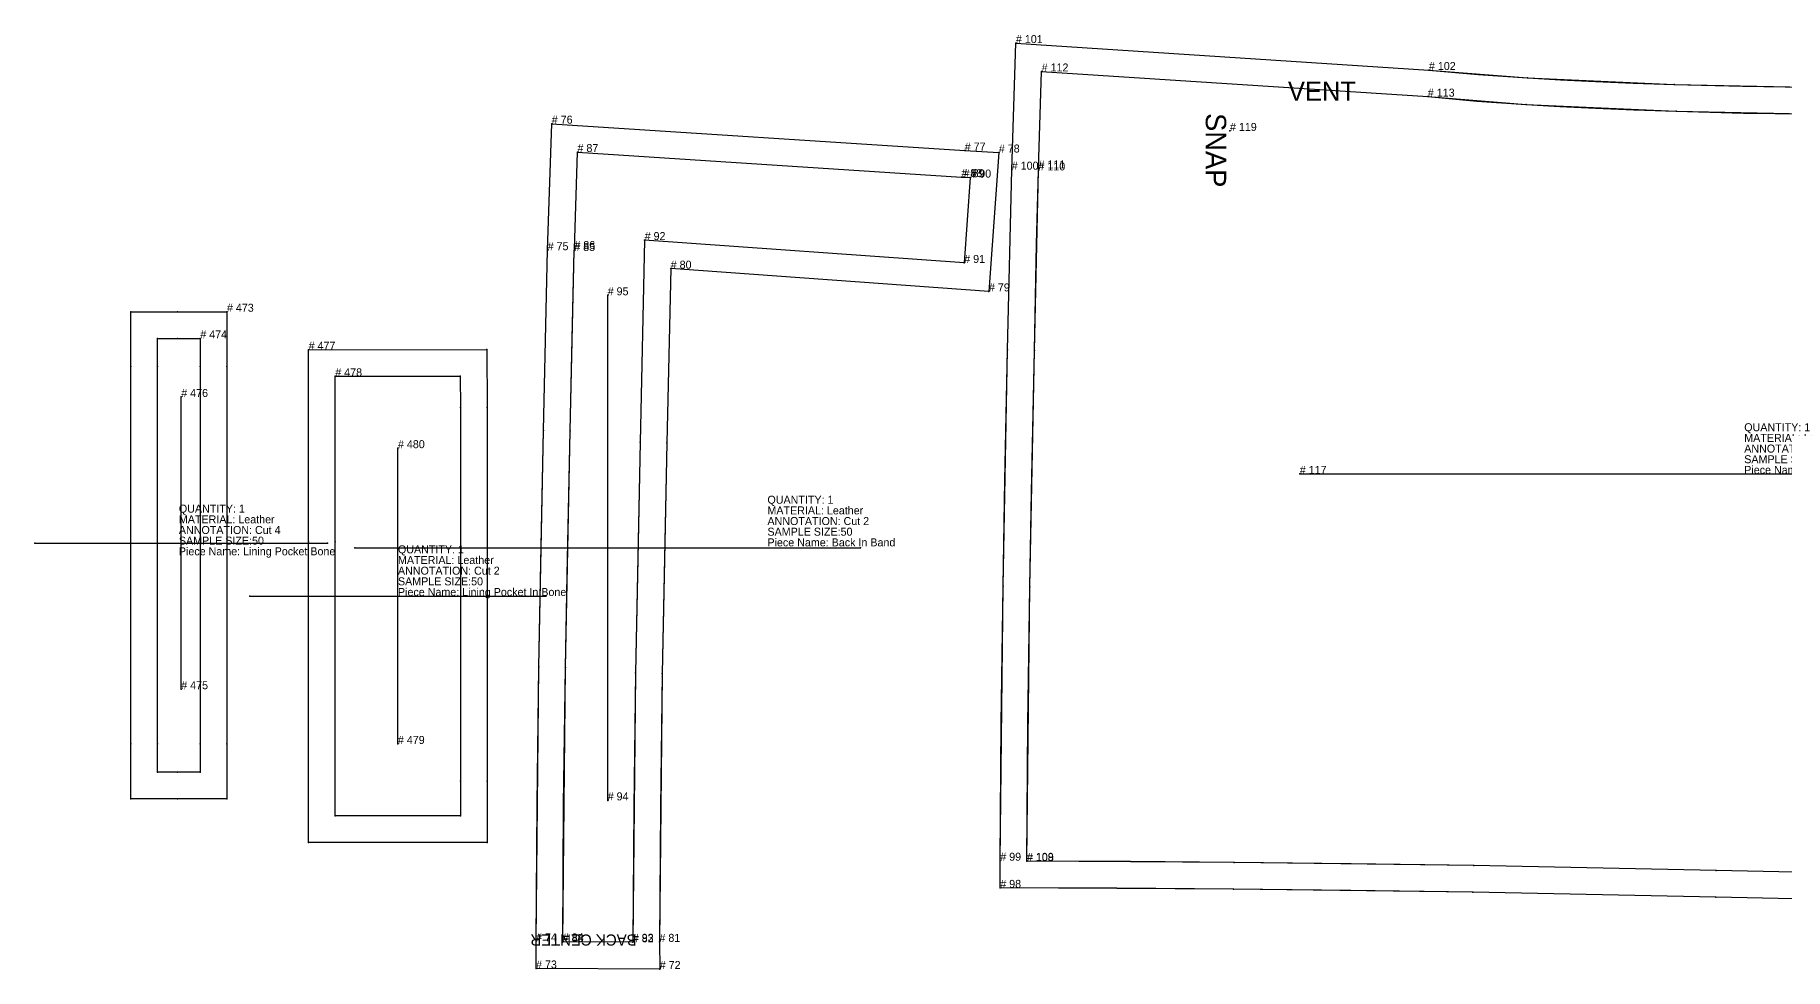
# Model space of a CAD drawing. Extents: x -8402 to 434, y -368 to 2685.
# Drawn here: x -6327 to -5671, y 142 to 492 of the extents above; entities that cross this region are included whole.
import ezdxf

# ---------------------------------------------------------------- set-up
doc = ezdxf.new("R2010")
doc.units = 0

# ---------------------------------------------------------------- blocks, each defined once
blk = doc.blocks.new('Back In Band_505')
at = {"layer": '1'}
blk.add_lwpolyline([(-6093.0098, 141.93), (-6139.3701, 142.14), (-6139.3701, 152.33), (-6138.3398, 255.33), (-6136.5698, 344.02), (-6135.0298, 411.59), (-6133.48, 459.07), (-5978.6802, 448.97), (-5965.8999, 448.25), (-5969.6099, 396.14), (-6088.8901, 404.68), (-6090.3301, 339.38), (-6092.0801, 252.76), (-6093.1099, 152.13), (-6093.0098, 141.93)], close=True, dxfattribs=at)
at = {"layer": '14'}
blk.add_lwpolyline([(-6103.1099, 151.97), (-6129.3701, 152.09), (-6129.3701, 152.29), (-6128.3398, 255.03), (-6126.5698, 343.8), (-6125.0298, 411.31), (-6125.0098, 412.04), (-6123.8301, 448.42), (-5979.8999, 439.03), (-5979.1001, 438.98), (-5976.5898, 438.84), (-5978.8701, 406.82), (-6098.6602, 415.4), (-6100.3301, 339.6), (-6102.0801, 253.1), (-6103.1099, 152.15), (-6103.1099, 151.97)], close=True, dxfattribs=at)
at = {"layer": '2'}
for p in [(-6133.48, 459.07), (-6123.8301, 448.42), (-5978.6802, 448.97), (-5965.8999, 448.25), (-5979.8999, 439.03), (-5979.1001, 438.98), (-5976.5898, 438.84), (-6098.6602, 415.4), (-6135.0298, 411.59), (-6125.0098, 412.04), (-5978.8701, 406.82), (-6088.8901, 404.68), (-6112.52, 394.68), (-5969.6099, 396.14), (-6207.2598, 299.94), (-6017.7798, 299.94), (-6112.52, 205.2), (-6139.3701, 152.33), (-6129.3701, 152.29), (-6129.3701, 152.09), (-6103.1099, 152.15), (-6103.1099, 151.97), (-6093.1099, 152.13), (-6139.3701, 142.14), (-6093.0098, 141.93)]:
    blk.add_point(p, dxfattribs=at)
at = {"layer": '3'}
for p in [(-6125.0298, 411.31), (-6136.5698, 344.02), (-6126.5698, 343.8), (-6100.3301, 339.6), (-6090.3301, 339.38), (-6138.3398, 255.33), (-6128.3398, 255.03), (-6102.0801, 253.1), (-6092.0801, 252.76)]:
    blk.add_point(p, dxfattribs=at)
at = {"layer": '4'}
for p in [(-5978.6802, 448.97, 5), (-5979.1001, 438.98, 5), (-6135.0298, 411.59, 5), (-6125.0298, 411.31, 5), (-6139.3701, 152.33, 5), (-6129.3701, 152.29, 5), (-6103.1099, 152.15, 5), (-6093.1099, 152.13, 5)]:
    blk.add_point(p, dxfattribs=at)
at = {"layer": '5'}
blk.add_line((-6207.2598, 299.94), (-6017.7798, 299.94), dxfattribs=at)
at = {"layer": '7'}
blk.add_line((-6112.52, 205.2), (-6112.52, 394.68), dxfattribs=at)
at = {"layer": '84'}
blk.add_lwpolyline([(-6093.0098, 141.93), (-6139.3701, 142.14), (-6139.3701, 152.33), (-6139.0098, 203.83), (-6138.3398, 255.33), (-6137.6299, 294.34), (-6136.5698, 344.02), (-6135.0298, 411.59), (-6133.48, 459.07), (-5978.6802, 448.97), (-5965.8999, 448.25), (-5969.6099, 396.14), (-6088.8901, 404.68), (-6090.3301, 339.38), (-6091.3999, 289.42), (-6092.0801, 252.76), (-6092.75, 202.45), (-6093.1099, 152.13), (-6093.0098, 141.93)], close=True, dxfattribs=at)
at = {"layer": '87'}
blk.add_lwpolyline([(-6129.3701, 152.29), (-6129.02, 203.66), (-6128.3398, 255.03), (-6127.7002, 289.65), (-6126.5698, 343.8), (-6125.71, 384.03), (-6125.0298, 411.31), (-6125.0098, 412.04), (-6123.8301, 448.42), (-5979.8999, 439.03), (-5979.1001, 438.98), (-5976.5898, 438.84), (-5978.8701, 406.82), (-6098.6602, 415.4), (-6100.3301, 339.6), (-6101.3999, 289.63), (-6102.0801, 253.1), (-6102.7598, 202.63), (-6103.1099, 152.15), (-6103.1099, 151.97), (-6129.3701, 152.09), (-6129.3701, 152.29)], close=True, dxfattribs=at)
at = {"layer": '1'}
for s, p in [('# 76', (-6133.48, 459.07)), ('# 77', (-5978.6802, 448.97)), ('# 78', (-5965.8999, 448.25)), ('# 75', (-6135.0298, 411.59)), ('# 80', (-6088.8901, 404.68)), ('# 79', (-5969.6099, 396.14)), ('QUANTITY: 1', (-6052.6299, 316.49)), ('MATERIAL: Leather', (-6052.6299, 312.49)), ('ANNOTATION: Cut 2', (-6052.6299, 308.49)), ('SAMPLE SIZE:50', (-6052.6299, 304.49)), ('Piece Name: Back In Band', (-6052.6299, 300.49)), ('# 74', (-6139.3701, 152.33)), ('# 81', (-6093.1099, 152.13)), ('# 73', (-6139.3701, 142.14)), ('# 72', (-6093.0098, 141.93))]:
    blk.add_text(s, height=3, dxfattribs=at).set_placement(p)
at = {"layer": '14'}
for s, p in [('# 87', (-6123.8301, 448.42)), ('# 88', (-5979.8999, 439.03)), ('# 89', (-5979.1001, 438.98)), ('# 90', (-5976.5898, 438.84)), ('# 85', (-6125.0298, 411.31)), ('# 86', (-6125.0098, 412.04)), ('# 92', (-6098.6602, 415.4)), ('# 91', (-5978.8701, 406.82)), ('# 84', (-6129.3701, 152.29)), ('# 83', (-6129.3701, 152.09)), ('# 93', (-6103.1099, 152.15)), ('# 82', (-6103.1099, 151.97))]:
    blk.add_text(s, height=3, dxfattribs=at).set_placement(p)
at = {"layer": '15'}
blk.add_text('BACK CENTER', height=4.19, rotation=180, dxfattribs=at).set_placement((-6101.6602, 154.91))
at = {"layer": '7'}
for s, p in [('# 95', (-6112.52, 394.68)), ('# 94', (-6112.52, 205.2))]:
    blk.add_text(s, height=3, dxfattribs=at).set_placement(p)
blk = doc.blocks.new('Back_506')
at = {"layer": '1'}
blk.add_lwpolyline([(-5407.6299, 178.34), (-5407.6299, 167.83), (-5432.8599, 167.22), (-5473.0298, 166.39), (-5532.5698, 166.08), (-5609.3999, 167.02), (-5697.1602, 168.86), (-5788.21, 170.72), (-5877.9302, 171.95), (-5965.3599, 172.37), (-5965.3599, 182.56), (-5964.3301, 285.56), (-5962.5898, 374.25), (-5961.0498, 441.81), (-5959.5, 489.3), (-5804.6899, 479.2), (-5767.7202, 476.22), (-5712.71, 473.74), (-5663.1699, 472.71), (-5615.1699, 472.61), (-5574.2798, 472.82), (-5545.96, 473.54), (-5528.4502, 474.05), (-5525.25, 466.64), (-5521.0298, 458.71), (-5515.6802, 450.67), (-5508.0498, 442.74), (-5498.1602, 435.53), (-5486.8301, 429.97), (-5473.75, 426.16), (-5459.4399, 423.69), (-5445.4302, 421.94), (-5433.0698, 420.91), (-5422.6699, 420.8), (-5413.5, 420.91), (-5411.3398, 330.78), (-5407.6299, 178.34)], close=True, dxfattribs=at)
at = {"layer": '13'}
blk.add_point((-5879.2598, 456.34, 10), dxfattribs=at)
at = {"layer": '14'}
blk.add_lwpolyline([(-5417.6401, 178.34), (-5417.6299, 177.59), (-5433.29, 177.22), (-5473.3398, 176.39), (-5532.5, 176.08), (-5609.02, 177.02), (-5696.96, 178.86), (-5787.8799, 180.72), (-5877.73, 181.95), (-5955.3599, 182.34), (-5955.3599, 182.52), (-5954.3301, 285.25), (-5952.5898, 374.03), (-5951.0498, 441.53), (-5951.0298, 442.26), (-5949.8501, 478.65), (-5805.0898, 469.2), (-5768.27, 466.24), (-5712.02, 463.72), (-5663.3701, 462.71), (-5615.1602, 462.61), (-5573.9302, 462.82), (-5545.6899, 463.54), (-5534.9702, 463.85), (-5534.2402, 462.26), (-5529.6001, 453.55), (-5523.6201, 444.58), (-5514.6099, 435.19), (-5503.27, 426.94), (-5490.4302, 420.63), (-5475.8799, 416.38), (-5460.9302, 413.8), (-5446.5298, 412), (-5433.4702, 410.91), (-5428.04, 410.8), (-5423.2598, 410.8), (-5421.3501, 330.78), (-5417.6401, 178.34)], close=True, dxfattribs=at)
at = {"layer": '2'}
for p in [(-5959.5, 489.3), (-5804.6899, 479.2), (-5949.8501, 478.65), (-5528.4502, 474.05), (-5805.0898, 469.2), (-5534.9702, 463.85), (-5961.0498, 441.81), (-5951.0298, 442.26), (-5413.5, 420.91), (-5423.2598, 410.8), (-5421.3501, 330.78), (-5411.3398, 330.78), (-5853.0801, 327.69), (-5521.7002, 327.69), (-5965.3599, 182.56), (-5955.3599, 182.52), (-5955.3599, 182.34), (-5417.6401, 178.34), (-5417.6299, 177.59), (-5407.6299, 178.34), (-5965.3599, 172.37), (-5407.6299, 167.83)]:
    blk.add_point(p, dxfattribs=at)
at = {"layer": '3'}
for p in [(-5767.7202, 476.22), (-5712.71, 473.74), (-5663.1699, 472.71), (-5615.1699, 472.61), (-5574.2798, 472.82), (-5545.96, 473.54), (-5768.27, 466.24), (-5525.25, 466.64), (-5712.02, 463.72), (-5663.3701, 462.71), (-5615.1602, 462.61), (-5573.9302, 462.82), (-5545.6899, 463.54), (-5534.2402, 462.26), (-5529.6001, 453.55), (-5521.0298, 458.71), (-5515.6802, 450.67), (-5951.0498, 441.53), (-5523.6201, 444.58), (-5508.0498, 442.74), (-5514.6099, 435.19), (-5498.1602, 435.53), (-5503.27, 426.94), (-5486.8301, 429.97), (-5490.4302, 420.63), (-5473.75, 426.16), (-5459.4399, 423.69), (-5445.4302, 421.94), (-5433.0698, 420.91), (-5422.6699, 420.8), (-5475.8799, 416.38), (-5460.9302, 413.8), (-5446.5298, 412), (-5433.4702, 410.91), (-5428.04, 410.8), (-5962.5898, 374.25), (-5952.5898, 374.03), (-5964.3301, 285.56), (-5954.3301, 285.25), (-5877.73, 181.95), (-5787.8799, 180.72), (-5696.96, 178.86), (-5433.29, 177.22), (-5877.9302, 171.95), (-5788.21, 170.72), (-5609.02, 177.02), (-5532.5, 176.08), (-5473.3398, 176.39), (-5697.1602, 168.86), (-5609.3999, 167.02), (-5532.5698, 166.08), (-5473.0298, 166.39), (-5432.8599, 167.22)]:
    blk.add_point(p, dxfattribs=at)
at = {"layer": '4'}
for p in [(-5804.6899, 479.2, 5), (-5805.0898, 469.2, 5), (-5961.0498, 441.81, 5), (-5951.0498, 441.53, 5), (-5421.3501, 330.78, 5), (-5411.3398, 330.78, 5), (-5965.3599, 182.56, 5), (-5955.3599, 182.52, 5), (-5417.6401, 178.34, 5), (-5407.6299, 178.34, 5)]:
    blk.add_point(p, dxfattribs=at)
at = {"layer": '5'}
blk.add_line((-5853.0801, 327.69), (-5521.7002, 327.69), dxfattribs=at)
at = {"layer": '7'}
blk.add_line((-5853.0801, 327.69), (-5521.7002, 327.69), dxfattribs=at)
at = {"layer": '84'}
blk.add_lwpolyline([(-5407.6299, 178.34), (-5407.6299, 167.83), (-5432.8599, 167.22), (-5473.0298, 166.39), (-5502.0298, 166.1), (-5532.5698, 166.08), (-5568.02, 166.38), (-5609.3999, 167.02), (-5697.1602, 168.86), (-5788.21, 170.72), (-5833.9302, 171.44), (-5877.9302, 171.95), (-5921.6401, 172.26), (-5965.3599, 172.37), (-5965.3599, 182.56), (-5965, 234.06), (-5964.3301, 285.56), (-5963.6201, 325.19), (-5962.5898, 374.25), (-5961.0498, 441.81), (-5959.5, 489.3), (-5804.6899, 479.2), (-5786.2202, 477.56), (-5767.7202, 476.22), (-5755.3101, 475.49), (-5742.1899, 474.84), (-5728.1602, 474.26), (-5712.71, 473.74), (-5687.1299, 473.08), (-5663.1699, 472.71), (-5644.3901, 472.61), (-5615.1699, 472.61), (-5590.8799, 472.65), (-5574.2798, 472.82), (-5545.96, 473.54), (-5528.4502, 474.05), (-5526.9199, 470.31), (-5525.25, 466.64), (-5523.25, 462.69), (-5521.0298, 458.71), (-5518.2998, 454.31), (-5515.6802, 450.67), (-5514, 448.64), (-5512.1699, 446.65), (-5510.1899, 444.68), (-5508.0498, 442.74), (-5505.7002, 440.78), (-5503.27, 438.93), (-5500.75, 437.18), (-5498.1602, 435.53), (-5495.4102, 433.95), (-5492.6001, 432.49), (-5489.7402, 431.16), (-5486.8301, 429.97), (-5483.8398, 428.9), (-5480.6802, 427.91), (-5477.3301, 427), (-5473.75, 426.16), (-5467.2402, 424.9), (-5459.4399, 423.69), (-5452.5601, 422.78), (-5445.4302, 421.94), (-5438.6201, 421.27), (-5433.0698, 420.91), (-5428.54, 420.8), (-5422.6699, 420.8), (-5413.5, 420.91), (-5411.3398, 330.78), (-5407.6299, 178.34)], close=True, dxfattribs=at)
at = {"layer": '87'}
blk.add_lwpolyline([(-5417.6299, 177.59), (-5433.29, 177.22), (-5473.3398, 176.39), (-5502.1401, 176.09), (-5532.5, 176.08), (-5567.7202, 176.38), (-5609.02, 177.02), (-5696.96, 178.86), (-5787.8799, 180.72), (-5833.79, 181.44), (-5877.73, 181.95), (-5916.54, 182.23), (-5955.3599, 182.34), (-5955.3599, 182.52), (-5955.0098, 233.89), (-5954.3301, 285.25), (-5953.6899, 320.85), (-5952.5898, 374.03), (-5951.7402, 413.82), (-5951.0498, 441.53), (-5951.0298, 442.26), (-5949.8501, 478.65), (-5805.0898, 469.2), (-5786.6899, 467.57), (-5768.27, 466.24), (-5755.6099, 465.49), (-5742.2202, 464.83), (-5727.8799, 464.25), (-5712.02, 463.72), (-5686.79, 463.07), (-5663.3701, 462.71), (-5644.6099, 462.61), (-5615.1602, 462.61), (-5590.6201, 462.64), (-5573.9302, 462.82), (-5545.6899, 463.54), (-5534.9702, 463.85), (-5534.2402, 462.26), (-5532.1099, 458.02), (-5529.6001, 453.55), (-5526.5498, 448.65), (-5523.6201, 444.58), (-5521.6299, 442.17), (-5519.4702, 439.8), (-5517.1299, 437.47), (-5514.6099, 435.19), (-5511.9199, 432.96), (-5509.1299, 430.84), (-5506.25, 428.83), (-5503.27, 426.94), (-5500.1401, 425.14), (-5496.9502, 423.48), (-5493.71, 421.98), (-5490.4302, 420.63), (-5487.0801, 419.43), (-5483.5601, 418.32), (-5479.8398, 417.31), (-5475.8799, 416.38), (-5469.0498, 415.06), (-5460.9302, 413.8), (-5453.96, 412.87), (-5446.5298, 412), (-5439.2798, 411.28), (-5433.4702, 410.91), (-5428.04, 410.8), (-5423.2598, 410.8), (-5421.3501, 330.78), (-5417.6401, 178.34), (-5417.6299, 177.59)], close=True, dxfattribs=at)
at = {"layer": '1'}
for s, p in [('# 101', (-5959.5, 489.3)), ('# 102', (-5804.6899, 479.2)), ('# 103', (-5528.4502, 474.05)), ('# 100', (-5961.0498, 441.81)), ('# 104', (-5413.5, 420.91)), ('QUANTITY: 1', (-5686.4902, 343.68)), ('MATERIAL: Leather', (-5686.4902, 339.68)), ('ANNOTATION: Cut 2', (-5686.4902, 335.68)), ('SAMPLE SIZE:50', (-5686.4902, 331.68)), ('Piece Name: Back', (-5686.4902, 327.68)), ('# 105', (-5411.3398, 330.78)), ('# 99', (-5965.3599, 182.56)), ('# 96', (-5407.6299, 178.34)), ('# 98', (-5965.3599, 172.37)), ('# 97', (-5407.6299, 167.83))]:
    blk.add_text(s, height=3, dxfattribs=at).set_placement(p)
at = {"layer": '13'}
blk.add_text('# 119', height=3, dxfattribs=at).set_placement((-5879.2598, 456.34))
at = {"layer": '14'}
for s, p in [('# 112', (-5949.8501, 478.65)), ('# 113', (-5805.0898, 469.2)), ('# 114', (-5534.9702, 463.85)), ('# 110', (-5951.0498, 441.53)), ('# 111', (-5951.0298, 442.26)), ('# 115', (-5423.2598, 410.8)), ('# 116', (-5421.3501, 330.78)), ('# 109', (-5955.3599, 182.52)), ('# 108', (-5955.3599, 182.34)), ('# 106', (-5417.6401, 178.34)), ('# 107', (-5417.6299, 177.59))]:
    blk.add_text(s, height=3, dxfattribs=at).set_placement(p)
at = {"layer": '15'}
blk.add_text('VENT', height=7.15, dxfattribs=at).set_placement((-5857.5298, 467.67))
blk.add_text('SNAP', height=7.65, rotation=270, dxfattribs=at).set_placement((-5888.3301, 463.03))
at = {"layer": '7'}
for s, p in [('# 117', (-5853.0801, 327.69)), ('# 118', (-5521.7002, 327.69))]:
    blk.add_text(s, height=3, dxfattribs=at).set_placement(p)
blk = doc.blocks.new('Lining Pocket Bone_5022')
at = {"layer": '1'}
blk.add_lwpolyline([(-6255.23, 388.51), (-6255.23, 367.91), (-6255.23, 226.39), (-6255.23, 205.79), (-6273.77, 205.79), (-6291.2798, 205.79), (-6291.2798, 226.39), (-6291.2798, 367.91), (-6291.2798, 388.51), (-6273.77, 388.51), (-6255.23, 388.51)], close=True, dxfattribs=at)
at = {"layer": '14'}
blk.add_lwpolyline([(-6265.23, 378.51), (-6265.23, 367.91), (-6265.23, 226.39), (-6265.23, 215.79), (-6273.77, 215.79), (-6281.2798, 215.79), (-6281.2798, 226.39), (-6281.2798, 367.91), (-6281.2798, 378.51), (-6273.77, 378.51), (-6265.23, 378.51)], close=True, dxfattribs=at)
at = {"layer": '2'}
for p in [(-6291.2798, 388.51), (-6273.77, 388.51), (-6255.23, 388.51), (-6281.2798, 378.51), (-6273.77, 378.51), (-6265.23, 378.51), (-6291.2798, 367.91), (-6281.2798, 367.91), (-6265.23, 367.91), (-6255.23, 367.91), (-6272.3599, 356.53), (-6327.1802, 301.71), (-6217.54, 301.71), (-6272.3599, 246.89), (-6291.2798, 226.39), (-6281.2798, 226.39), (-6265.23, 226.39), (-6255.23, 226.39), (-6281.2798, 215.79), (-6273.77, 215.79), (-6265.23, 215.79), (-6291.2798, 205.79), (-6273.77, 205.79), (-6255.23, 205.79)]:
    blk.add_point(p, dxfattribs=at)
at = {"layer": '4'}
for p in [(-6273.77, 388.51, 5), (-6273.77, 378.51, 5), (-6291.2798, 367.91, 5), (-6281.2798, 367.91, 5), (-6265.23, 367.91, 5), (-6255.23, 367.91, 5), (-6291.2798, 226.39, 5), (-6281.2798, 226.39, 5), (-6265.23, 226.39, 5), (-6255.23, 226.39, 5), (-6273.77, 215.79, 5), (-6273.77, 205.79, 5)]:
    blk.add_point(p, dxfattribs=at)
at = {"layer": '5'}
blk.add_line((-6327.1802, 301.71), (-6217.54, 301.71), dxfattribs=at)
at = {"layer": '7'}
blk.add_line((-6272.3599, 246.89), (-6272.3599, 356.53), dxfattribs=at)
at = {"layer": '84'}
blk.add_lwpolyline([(-6255.23, 388.51), (-6255.23, 367.91), (-6255.23, 226.39), (-6255.23, 205.79), (-6273.77, 205.79), (-6291.2798, 205.79), (-6291.2798, 226.39), (-6291.2798, 367.91), (-6291.2798, 388.51), (-6273.77, 388.51), (-6255.23, 388.51)], close=True, dxfattribs=at)
at = {"layer": '87'}
blk.add_lwpolyline([(-6265.23, 378.51), (-6265.23, 367.91), (-6265.23, 226.39), (-6265.23, 215.79), (-6273.77, 215.79), (-6281.2798, 215.79), (-6281.2798, 226.39), (-6281.2798, 367.91), (-6281.2798, 378.51), (-6273.77, 378.51), (-6265.23, 378.51)], close=True, dxfattribs=at)
at = {"layer": '1'}
for s, p in [('# 473', (-6255.23, 388.51)), ('QUANTITY: 1', (-6273.25, 313.14)), ('MATERIAL: Leather', (-6273.25, 309.14)), ('ANNOTATION: Cut 4', (-6273.25, 305.14)), ('SAMPLE SIZE:50', (-6273.25, 301.14)), ('Piece Name: Lining Pocket Bone', (-6273.25, 297.14))]:
    blk.add_text(s, height=3, dxfattribs=at).set_placement(p)
at = {"layer": '14'}
blk.add_text('# 474', height=3, dxfattribs=at).set_placement((-6265.23, 378.51))
at = {"layer": '7'}
for s, p in [('# 476', (-6272.3599, 356.53)), ('# 475', (-6272.3599, 246.89))]:
    blk.add_text(s, height=3, dxfattribs=at).set_placement(p)
blk = doc.blocks.new('Lining Pocket In Bone_5023')
at = {"layer": '1'}
blk.add_lwpolyline([(-6224.6201, 374.27), (-6157.8701, 374.37), (-6157.6699, 352.54), (-6157.6602, 212.36), (-6157.6602, 189.39), (-6224.6099, 189.39), (-6224.6201, 302.17), (-6224.6201, 374.27)], close=True, dxfattribs=at)
at = {"layer": '14'}
blk.add_lwpolyline([(-6214.6201, 364.29), (-6167.7798, 364.36), (-6167.6699, 352.54), (-6167.6602, 212.36), (-6167.6602, 199.39), (-6214.6099, 199.39), (-6214.6201, 302.17), (-6214.6201, 364.29)], close=True, dxfattribs=at)
at = {"layer": '2'}
for p in [(-6224.6201, 374.27), (-6157.8701, 374.37), (-6214.6201, 364.29), (-6167.7798, 364.36), (-6167.6699, 352.54), (-6157.6699, 352.54), (-6191.1299, 337.33), (-6224.6201, 302.17), (-6214.6201, 302.17), (-6246.6201, 281.85), (-6135.6602, 281.85), (-6191.1499, 226.37), (-6167.6602, 212.36), (-6157.6602, 212.36), (-6214.6099, 199.39), (-6167.6602, 199.39), (-6224.6099, 189.39), (-6157.6602, 189.39)]:
    blk.add_point(p, dxfattribs=at)
at = {"layer": '4'}
for p in [(-6167.6699, 352.54, 5), (-6157.6699, 352.54, 5), (-6224.6201, 302.17, 5), (-6214.6201, 302.17, 5), (-6167.6602, 212.36, 5), (-6157.6602, 212.36, 5)]:
    blk.add_point(p, dxfattribs=at)
at = {"layer": '5'}
blk.add_line((-6246.6201, 281.85), (-6135.6602, 281.85), dxfattribs=at)
at = {"layer": '7'}
blk.add_line((-6191.1499, 226.37), (-6191.1299, 337.33), dxfattribs=at)
at = {"layer": '84'}
blk.add_lwpolyline([(-6224.6201, 374.27), (-6157.8701, 374.37), (-6157.6699, 352.54), (-6157.6602, 212.36), (-6157.6602, 189.39), (-6224.6099, 189.39), (-6224.6201, 302.17), (-6224.6201, 374.27)], close=True, dxfattribs=at)
at = {"layer": '87'}
blk.add_lwpolyline([(-6214.6201, 364.29), (-6167.7798, 364.36), (-6167.6699, 352.54), (-6167.6602, 212.36), (-6167.6602, 199.39), (-6214.6099, 199.39), (-6214.6201, 302.17), (-6214.6201, 364.29)], close=True, dxfattribs=at)
at = {"layer": '1'}
for s, p in [('# 477', (-6224.6201, 374.27)), ('QUANTITY: 1', (-6191.1299, 297.87)), ('MATERIAL: Leather', (-6191.1299, 293.87)), ('ANNOTATION: Cut 2', (-6191.1299, 289.87)), ('SAMPLE SIZE:50', (-6191.1299, 285.87)), ('Piece Name: Lining Pocket In Bone', (-6191.1299, 281.87))]:
    blk.add_text(s, height=3, dxfattribs=at).set_placement(p)
at = {"layer": '14'}
blk.add_text('# 478', height=3, dxfattribs=at).set_placement((-6214.6201, 364.29))
at = {"layer": '7'}
for s, p in [('# 480', (-6191.1299, 337.33)), ('# 479', (-6191.1499, 226.37))]:
    blk.add_text(s, height=3, dxfattribs=at).set_placement(p)

msp = doc.modelspace()

# ---------------------------------------------------------------- block references
at = {"layer": '1'}
for name in ['Back_506', 'Back In Band_505', 'Lining Pocket Bone_5022', 'Lining Pocket In Bone_5023']:
    msp.add_blockref(name, (0, 0), dxfattribs=at)

doc.saveas('drawing.dxf')
